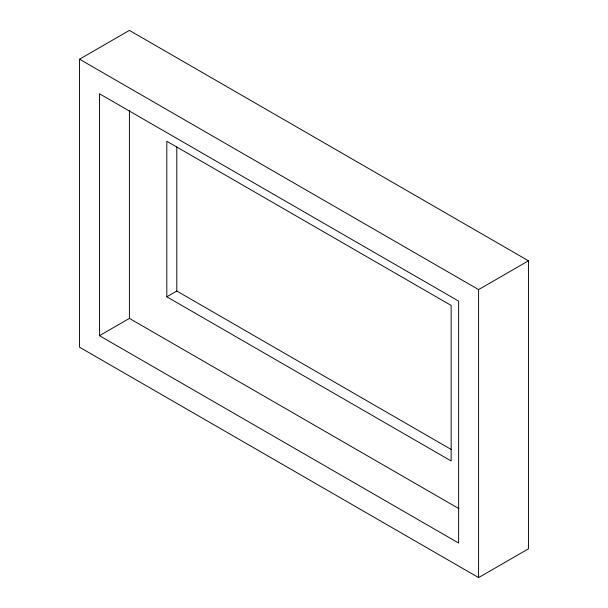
<?xml version="1.0" encoding="UTF-8"?>
<svg xmlns="http://www.w3.org/2000/svg" width="608" height="608" viewBox="0 0 608 608"><rect width="100%" height="100%" fill="white"/><g stroke="black" fill="none" stroke-linecap="round" stroke-linejoin="round"><path stroke-width="0.91" d="M79.526 59.196L129.405 30.4L528.474 260.802L528.474 548.804L478.595 577.6L79.526 347.198L79.526 59.196L478.595 289.598L528.474 260.802M99.476 335.684L458.637 543.043L458.637 301.12L99.476 93.761L99.476 335.684L129.405 318.402L458.979 508.676M166.82 296.803L451.159 460.963L451.159 305.436L166.82 141.276L166.82 296.803L176.799 291.042L451.273 449.51M478.595 289.598L478.595 577.6M176.799 146.9L176.799 291.042M129.405 110.633L129.405 318.402"/></g></svg>
